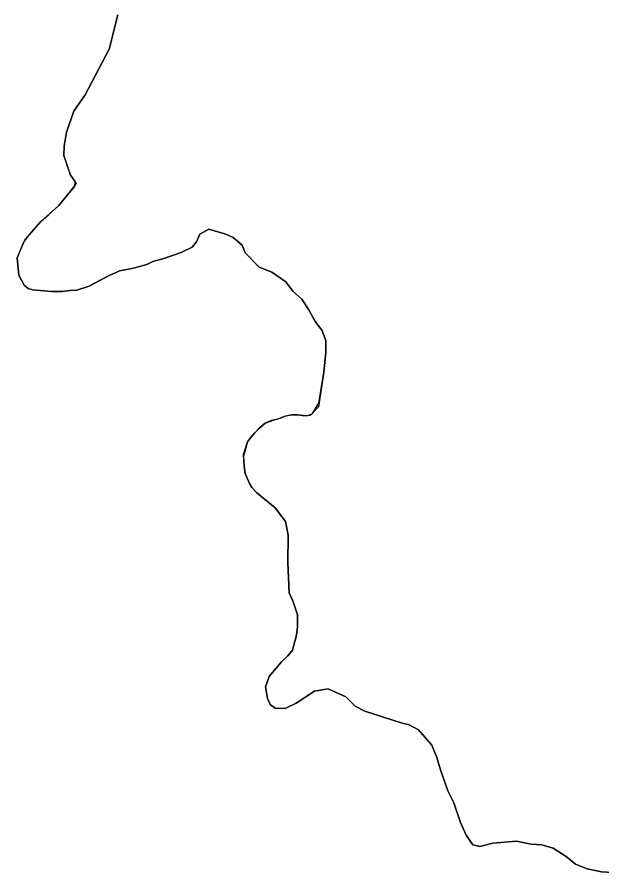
# Model space of a CAD drawing. Extents: x -74 to -34.8, y -33.8 to 5.3.
# Drawn here: x -52.5446 to -52.2726, y -1.129 to -0.7318 of the extents above; entities that cross this region are included whole.
import ezdxf

# ---------------------------------------------------------------- set-up
doc = ezdxf.new("R2010")
doc.units = 0
doc.header["$LTSCALE"] = 2
doc.layers.add('UFEBRASIL', color=7, linetype='Continuous')

msp = doc.modelspace()

# ---------------------------------------------------------------- linework, layer by layer
at = {"layer": 'UFEBRASIL'}
for points in [[(-52.49788, -0.73075), (-52.50182, -0.74676), (-52.51295, -0.76788), (-52.51824, -0.77552), (-52.52163, -0.78521), (-52.52272, -0.79169), (-52.52285, -0.79609), (-52.52119, -0.80113), (-52.5198, -0.8052), (-52.51774, -0.80798), (-52.51801, -0.8105), (-52.52047, -0.81336), (-52.52514, -0.81927), (-52.53358, -0.82669), (-52.53683, -0.83043), (-52.54007, -0.83417), (-52.54185, -0.83654), (-52.54459, -0.84351), (-52.54384, -0.85154), (-52.54125, -0.85625), (-52.53942, -0.85774), (-52.53748, -0.85838), (-52.53188, -0.85886), (-52.52879, -0.85913), (-52.52623, -0.85918), (-52.52368, -0.85922), (-52.52001, -0.85871), (-52.51693, -0.85862), (-52.51107, -0.85666), (-52.50177, -0.85168), (-52.49684, -0.84954), (-52.49059, -0.84834), (-52.48429, -0.8467), (-52.48164, -0.84526), (-52.47693, -0.84403), (-52.46841, -0.84109), (-52.46326, -0.83853), (-52.46132, -0.83606), (-52.45979, -0.83255), (-52.45552, -0.83027), (-52.44766, -0.83263), (-52.44432, -0.83417), (-52.44002, -0.83765), (-52.43877, -0.84121), (-52.43215, -0.84783), (-52.42635, -0.85016), (-52.41985, -0.8547), (-52.41657, -0.85905), (-52.4124, -0.86266), (-52.40913, -0.8677), (-52.40615, -0.87311), (-52.40316, -0.87715), (-52.40121, -0.88191), (-52.4013, -0.88752), (-52.40218, -0.89665), (-52.40472, -0.91274), (-52.40854, -0.91674), (-52.41052, -0.91688), (-52.41285, -0.91661), (-52.41421, -0.9164), (-52.41714, -0.91633), (-52.4206, -0.91713), (-52.42349, -0.91838), (-52.4267, -0.91905), (-52.42935, -0.92033), (-52.43201, -0.92249), (-52.4344, -0.92496), (-52.43604, -0.92692), (-52.43768, -0.92888), (-52.4395, -0.93555), (-52.43921, -0.94022), (-52.43868, -0.94361), (-52.43663, -0.94828), (-52.4356, -0.95017), (-52.43329, -0.95257), (-52.42479, -0.95952), (-52.41993, -0.96596), (-52.41874, -0.97218), (-52.41882, -0.98499), (-52.41821, -0.99903), (-52.41651, -1.00275), (-52.41446, -1.00927), (-52.4144, -1.01459), (-52.41491, -1.01871), (-52.41679, -1.02561), (-52.41887, -1.02823), (-52.42185, -1.0311), (-52.42359, -1.033), (-52.42754, -1.0378), (-52.42923, -1.04264), (-52.42832, -1.04812), (-52.42704, -1.05079), (-52.42474, -1.05261), (-52.42007, -1.0527), (-52.41504, -1.05028), (-52.40649, -1.04469), (-52.40018, -1.04363), (-52.39193, -1.04733), (-52.38762, -1.05154), (-52.38312, -1.05399), (-52.36585, -1.05949), (-52.36252, -1.06029), (-52.35816, -1.06258), (-52.35203, -1.06977), (-52.34977, -1.07544), (-52.34806, -1.08111), (-52.34465, -1.09087), (-52.34187, -1.09649), (-52.33879, -1.1056), (-52.33613, -1.1114), (-52.33299, -1.11589), (-52.32979, -1.11669), (-52.32363, -1.11518), (-52.31279, -1.11421), (-52.30595, -1.11567), (-52.30098, -1.11591), (-52.29576, -1.11748), (-52.2897, -1.12144), (-52.28537, -1.12491), (-52.27987, -1.12708), (-52.27332, -1.12853), (-52.26559, -1.12898)], [(-52.26559, -1.12898), (-52.27332, -1.12853), (-52.27987, -1.12708), (-52.28537, -1.12491), (-52.2897, -1.12144), (-52.29576, -1.11748), (-52.30098, -1.11591), (-52.30595, -1.11567), (-52.31279, -1.11421), (-52.32363, -1.11518), (-52.32979, -1.11669), (-52.33299, -1.11589), (-52.33613, -1.1114), (-52.33879, -1.1056), (-52.34187, -1.09649), (-52.34465, -1.09087), (-52.34806, -1.08111), (-52.34977, -1.07544), (-52.35203, -1.06977), (-52.35816, -1.06258), (-52.36252, -1.06029), (-52.36585, -1.05949), (-52.38312, -1.05399), (-52.38762, -1.05154), (-52.39193, -1.04733), (-52.40018, -1.04363), (-52.40649, -1.04469), (-52.41504, -1.05028), (-52.42007, -1.0527), (-52.42474, -1.05261), (-52.42704, -1.05079), (-52.42832, -1.04812), (-52.42923, -1.04264), (-52.42754, -1.0378), (-52.42359, -1.033), (-52.42185, -1.0311), (-52.41887, -1.02823), (-52.41679, -1.02561), (-52.41491, -1.01871), (-52.4144, -1.01459), (-52.41446, -1.00927), (-52.41651, -1.00275), (-52.41821, -0.99903), (-52.41882, -0.98499), (-52.41874, -0.97218), (-52.41993, -0.96596), (-52.42479, -0.95952), (-52.43329, -0.95257), (-52.4356, -0.95017), (-52.43664, -0.94827), (-52.43868, -0.94361), (-52.43921, -0.94022), (-52.43954, -0.93475), (-52.43768, -0.92888), (-52.43604, -0.92692), (-52.43415, -0.9247), (-52.43194, -0.92243), (-52.42935, -0.92033), (-52.4251, -0.91872), (-52.42191, -0.9178), (-52.41974, -0.91688), (-52.41714, -0.91633), (-52.41408, -0.91642), (-52.4123, -0.9167), (-52.41028, -0.9169), (-52.40762, -0.91592), (-52.4075, -0.91581), (-52.40443, -0.91091), (-52.40218, -0.89665), (-52.4013, -0.88752), (-52.40121, -0.88191), (-52.40316, -0.87715), (-52.40615, -0.87311), (-52.40913, -0.8677), (-52.4124, -0.86266), (-52.41657, -0.85905), (-52.41985, -0.8547), (-52.42635, -0.85016), (-52.43215, -0.84783), (-52.43877, -0.84121), (-52.44002, -0.83765), (-52.44432, -0.83417), (-52.44766, -0.83263), (-52.45552, -0.83027), (-52.45979, -0.83255), (-52.46132, -0.83606), (-52.46326, -0.83853), (-52.46841, -0.84109), (-52.47693, -0.84403), (-52.48164, -0.84526), (-52.48429, -0.8467), (-52.49059, -0.84834), (-52.49684, -0.84954), (-52.50177, -0.85168), (-52.50892, -0.8555), (-52.51107, -0.85666), (-52.51693, -0.85862), (-52.52001, -0.85871), (-52.52368, -0.85922), (-52.52623, -0.85918), (-52.52879, -0.85913), (-52.53188, -0.85886), (-52.53748, -0.85838), (-52.53942, -0.85774), (-52.54125, -0.85625), (-52.54384, -0.85154), (-52.54412, -0.84852), (-52.54459, -0.84351), (-52.54096, -0.83536), (-52.53959, -0.83362), (-52.53683, -0.83043), (-52.53358, -0.82669), (-52.53002, -0.82356), (-52.52514, -0.81927), (-52.52047, -0.81336), (-52.51697, -0.80905), (-52.51851, -0.80692), (-52.5198, -0.8052), (-52.52049, -0.80317), (-52.52119, -0.80113), (-52.52202, -0.79861), (-52.52285, -0.79609), (-52.52272, -0.79169), (-52.52163, -0.78521), (-52.51824, -0.77552), (-52.51295, -0.76788), (-52.50182, -0.74676), (-52.49788, -0.73075)]]:
    msp.add_lwpolyline(points, dxfattribs=at)

doc.saveas('drawing.dxf')
